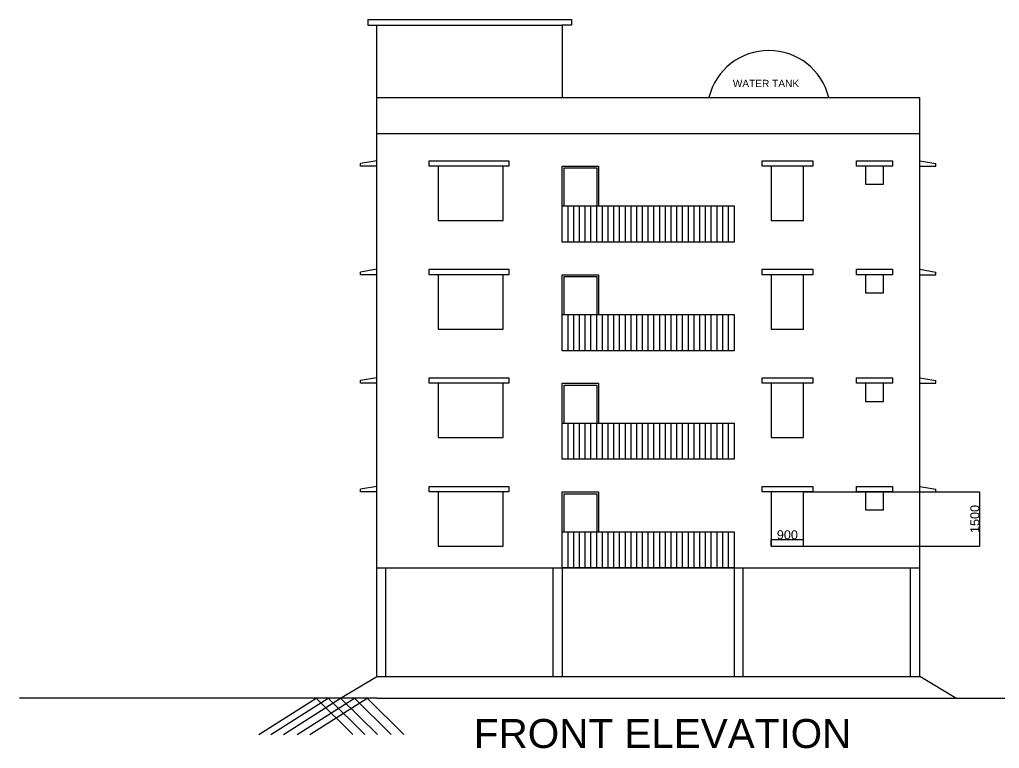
# Model space of a CAD drawing. Header units: millimetres. Extents: x -5652 to 45545, y 1061 to 42969.
# Drawn here: x -5652 to 21422, y 22831 to 42969 of the extents above; entities that cross this region are included whole.
import ezdxf

# ---------------------------------------------------------------- set-up
doc = ezdxf.new("R2010")
doc.units = ezdxf.units.MM
doc.header["$PDMODE"] = 33
for name, color, linetype in [('chajja', 201, 'Continuous'), ('DIMENSION', 150, 'Continuous'), ('DOOR', 242, 'Continuous'), ('ROOM', 7, 'Continuous'), ('WALL', 7, 'Continuous'), ('WINDOW', 92, 'Continuous')]:
    doc.layers.add(name, color=color, linetype=linetype)
doc.styles.get("Standard").update_dxf_attribs({"font": 'arial.ttf'})
doc.dimstyles.new('ISO-25', dxfattribs={"dimtxt": 250, "dimasz": 2.5, "dimexe": 1.25, "dimexo": 0.625, "dimtad": 1, "dimtxsty": 'Standard', "dimcen": 2.5, "dimadec": 0, "dimazin": 0, "dimtfac": 1, "dimtmove": 0, "dimatfit": 3, "dimfxl": 1, "dimarcsym": 0})

# ---------------------------------------------------------------- blocks, each defined once
blk = doc.blocks.new('*D25')
at = {"layer": 'Defpoints', "color": 0, "transparency": 16777216}
for p in [(16013, 28603), (15113, 28419), (16013, 28419)]:
    blk.add_point(p, dxfattribs=at)
at = {"layer": 'DIMENSION', "color": 0, "lineweight": -2, "transparency": 16777216}
for p, q in [((15113, 28419), (15113, 28604)), ((15116, 28603), (16011, 28603)), ((16013, 28419), (16013, 28604))]:
    blk.add_line(p, q, dxfattribs=at)
at = {"layer": 'DIMENSION', "color": 0, "transparency": 16777216}
for points in [[(15116, 28603), (15116, 28602), (15113, 28603)], [(16011, 28603), (16011, 28602), (16013, 28603)]]:
    blk.add_solid(points, dxfattribs=at)
at = {"layer": 'DIMENSION', "color": 0, "transparency": 16777216, "insert": (15563, 28731), "char_height": 250, "attachment_point": 5}
blk.add_mtext('900', dxfattribs=at)
blk = doc.blocks.new('*D26')
at = {"layer": 'Defpoints', "color": 0, "transparency": 16777216}
for p in [(16013, 29919), (16013, 28419), (20875, 28419)]:
    blk.add_point(p, dxfattribs=at)
at = {"layer": 'DIMENSION', "color": 0, "lineweight": -2, "transparency": 16777216}
for p, q in [((16014, 29919), (20876, 29919)), ((20875, 29916), (20875, 28421)), ((16014, 28419), (20876, 28419))]:
    blk.add_line(p, q, dxfattribs=at)
at = {"layer": 'DIMENSION', "color": 0, "transparency": 16777216}
for points in [[(20874, 29916), (20875, 29916), (20875, 29919)], [(20874, 28421), (20875, 28421), (20875, 28419)]]:
    blk.add_solid(points, dxfattribs=at)
at = {"layer": 'DIMENSION', "color": 0, "transparency": 16777216, "insert": (20746, 29169), "char_height": 250, "attachment_point": 5, "rotation": 90}
blk.add_mtext('1500', dxfattribs=at)

msp = doc.modelspace()

# ---------------------------------------------------------------- linework, layer by layer
for p, q in [((959.859, 23214.343), (2540.321, 24218.515)), ((1291.19, 23214.343), (2871.651, 24218.515)), ((1639.137, 23214.343), (3219.598, 24218.515)), ((2022.517, 23214.343), (3602.979, 24218.515)), ((2368.98, 23214.343), (3949.441, 24218.515)), ((2540.321, 24218.515), (3555.58, 23214.343)), ((2871.651, 24218.515), (3886.91, 23214.343)), ((3219.598, 24218.515), (4234.857, 23214.343)), ((3602.979, 24218.515), (4618.238, 23214.343)), ((3949.441, 24218.515), (4964.7, 23214.343))]:
    msp.add_line(p, q)
at = {"layer": 'chajja'}
for p, q in [((4219.598, 39068.515), (3769.598, 38993.515)), ((3769.598, 38918.515), (3769.598, 38993.515)), ((5663.348, 38918.515), (5663.348, 39068.515)), ((5663.348, 39068.515), (7713.348, 39068.515)), ((7713.348, 39068.515), (7863.348, 39068.515)), ((7863.348, 39068.515), (7863.348, 38918.515)), ((14863.348, 38918.515), (14863.348, 39068.515)), ((14863.348, 39068.515), (16013.348, 39068.515)), ((16013.348, 39068.515), (16263.348, 39068.515)), ((16263.348, 39068.515), (16263.348, 38918.515)), ((17469.598, 38918.515), (17469.598, 39068.515)), ((17469.598, 39068.515), (18219.598, 39068.515)), ((18219.598, 39068.515), (18369.598, 39068.515)), ((18369.598, 39068.515), (18469.598, 39068.515)), ((18469.598, 39068.515), (18469.598, 38918.515)), ((19219.598, 39068.515), (19669.598, 38993.515)), ((19669.598, 38918.515), (19669.598, 38993.515)), ((4219.598, 38918.515), (3769.598, 38918.515)), ((5913.348, 38918.515), (5663.348, 38918.515)), ((7863.348, 38918.515), (7713.348, 38918.515)), ((15113.348, 38918.515), (14863.348, 38918.515)), ((16263.348, 38918.515), (16013.348, 38918.515)), ((17719.598, 38918.515), (17469.598, 38918.515)), ((18469.598, 38918.515), (18219.598, 38918.515)), ((19219.598, 38918.515), (19669.598, 38918.515)), ((4219.598, 36068.515), (3769.598, 35993.515)), ((5663.348, 35918.515), (5663.348, 36068.515)), ((5663.348, 36068.515), (7713.348, 36068.515)), ((7713.348, 36068.515), (7863.348, 36068.515)), ((7863.348, 36068.515), (7863.348, 35918.515)), ((14863.348, 35918.515), (14863.348, 36068.515)), ((14863.348, 36068.515), (16013.348, 36068.515)), ((16013.348, 36068.515), (16263.348, 36068.515)), ((16263.348, 36068.515), (16263.348, 35918.515)), ((17469.598, 35918.515), (17469.598, 36068.515)), ((17469.598, 36068.515), (18219.598, 36068.515)), ((18219.598, 36068.515), (18369.598, 36068.515)), ((18369.598, 36068.515), (18469.598, 36068.515)), ((18469.598, 36068.515), (18469.598, 35918.515)), ((19219.598, 36068.515), (19669.598, 35993.515)), ((3769.598, 35918.515), (3769.598, 35993.515)), ((4219.598, 35918.515), (3769.598, 35918.515)), ((5913.348, 35918.515), (5663.348, 35918.515)), ((7863.348, 35918.515), (7713.348, 35918.515)), ((15113.348, 35918.515), (14863.348, 35918.515)), ((16263.348, 35918.515), (16013.348, 35918.515)), ((17719.598, 35918.515), (17469.598, 35918.515)), ((18469.598, 35918.515), (18219.598, 35918.515)), ((19219.598, 35918.515), (19669.598, 35918.515)), ((19669.598, 35918.515), (19669.598, 35993.515)), ((4219.598, 33068.515), (3769.598, 32993.515)), ((5663.348, 32918.515), (5663.348, 33068.515)), ((5663.348, 33068.515), (7713.348, 33068.515)), ((7713.348, 33068.515), (7863.348, 33068.515)), ((7863.348, 33068.515), (7863.348, 32918.515)), ((14863.348, 32918.515), (14863.348, 33068.515)), ((14863.348, 33068.515), (16013.348, 33068.515)), ((16013.348, 33068.515), (16263.348, 33068.515)), ((16263.348, 33068.515), (16263.348, 32918.515)), ((17469.598, 32918.515), (17469.598, 33068.515)), ((17469.598, 33068.515), (18219.598, 33068.515)), ((18219.598, 33068.515), (18369.598, 33068.515)), ((18369.598, 33068.515), (18469.598, 33068.515)), ((18469.598, 33068.515), (18469.598, 32918.515)), ((19219.598, 33068.515), (19669.598, 32993.515)), ((3769.598, 32918.515), (3769.598, 32993.515)), ((4219.598, 32918.515), (3769.598, 32918.515)), ((5913.348, 32918.515), (5663.348, 32918.515)), ((7863.348, 32918.515), (7713.348, 32918.515)), ((15113.348, 32918.515), (14863.348, 32918.515)), ((16263.348, 32918.515), (16013.348, 32918.515)), ((17719.598, 32918.515), (17469.598, 32918.515)), ((18469.598, 32918.515), (18219.598, 32918.515)), ((19219.598, 32918.515), (19669.598, 32918.515)), ((19669.598, 32918.515), (19669.598, 32993.515)), ((4219.598, 30068.515), (3769.598, 29993.515)), ((5663.348, 29918.515), (5663.348, 30068.515)), ((5663.348, 30068.515), (7713.348, 30068.515)), ((7713.348, 30068.515), (7863.348, 30068.515)), ((7863.348, 30068.515), (7863.348, 29918.515)), ((14863.348, 29918.515), (14863.348, 30068.515)), ((14863.348, 30068.515), (16013.348, 30068.515)), ((16013.348, 30068.515), (16263.348, 30068.515)), ((16263.348, 30068.515), (16263.348, 29918.515)), ((17469.598, 29918.515), (17469.598, 30068.515)), ((17469.598, 30068.515), (18219.598, 30068.515)), ((18219.598, 30068.515), (18369.598, 30068.515)), ((18369.598, 30068.515), (18469.598, 30068.515)), ((18469.598, 30068.515), (18469.598, 29918.515)), ((19219.598, 30068.515), (19669.598, 29993.515)), ((3769.598, 29918.515), (3769.598, 29993.515)), ((4219.598, 29918.515), (3769.598, 29918.515)), ((5913.348, 29918.515), (5663.348, 29918.515)), ((7863.348, 29918.515), (7713.348, 29918.515)), ((15113.348, 29918.515), (14863.348, 29918.515)), ((16263.348, 29918.515), (16013.348, 29918.515)), ((17719.598, 29918.515), (17469.598, 29918.515)), ((18469.598, 29918.515), (18219.598, 29918.515)), ((19219.598, 29918.515), (19669.598, 29918.515)), ((19669.598, 29918.515), (19669.598, 29993.515))]:
    msp.add_line(p, q, dxfattribs=at)
at = {"layer": 'DOOR'}
for p, q in [((9344.598, 37818.515), (9344.598, 38918.515)), ((9344.598, 38918.515), (10344.598, 38918.515)), ((9394.598, 37818.515), (9394.598, 38868.515)), ((9394.598, 38868.515), (10294.598, 38868.515)), ((10294.598, 38868.515), (10294.598, 37818.515)), ((10344.598, 38918.515), (10344.598, 37818.515)), ((9344.598, 34818.515), (9344.598, 35918.515)), ((9344.598, 35918.515), (10344.598, 35918.515)), ((9394.598, 34818.515), (9394.598, 35868.515)), ((9394.598, 35868.515), (10294.598, 35868.515)), ((10294.598, 35868.515), (10294.598, 34818.515)), ((10344.598, 35918.515), (10344.598, 34818.515)), ((9344.598, 31818.515), (9344.598, 32918.515)), ((9344.598, 32918.515), (10344.598, 32918.515)), ((9394.598, 31818.515), (9394.598, 32868.515)), ((9394.598, 32868.515), (10294.598, 32868.515)), ((10294.598, 32868.515), (10294.598, 31818.515)), ((10344.598, 32918.515), (10344.598, 31818.515)), ((9344.598, 29918.515), (10344.598, 29918.515)), ((9344.598, 28818.515), (9344.598, 29918.515)), ((9394.598, 28818.515), (9394.598, 29868.515)), ((9394.598, 29868.515), (10294.598, 29868.515)), ((10294.598, 29868.515), (10294.598, 28818.515)), ((10344.598, 29918.515), (10344.598, 28818.515))]:
    msp.add_line(p, q, dxfattribs=at)
at = {"layer": 'WALL'}
for p, q in [((3969.598, 42968.515), (9594.598, 42968.515)), ((3969.598, 42968.515), (3969.598, 42818.515)), ((3969.598, 42818.515), (4219.598, 42818.515)), ((4219.598, 39818.515), (4219.598, 42818.515)), ((4219.598, 42818.515), (9344.598, 42818.515)), ((9344.598, 42818.515), (9344.598, 40818.515)), ((9594.598, 42818.515), (9344.598, 42818.515)), ((9594.598, 42968.515), (9594.598, 42818.515)), ((4219.598, 24818.515), (4219.598, 40818.515)), ((4219.598, 40818.515), (19219.598, 40818.515)), ((19219.598, 24818.515), (19219.598, 40818.515)), ((4219.598, 39818.515), (19219.598, 39818.515)), ((9344.598, 37818.515), (14094.598, 37818.515)), ((9344.598, 37818.515), (14094.598, 37818.515)), ((9344.598, 36818.515), (9344.598, 37818.515)), ((9502.928, 36818.515), (9502.928, 37818.515)), ((9661.258, 36818.515), (9661.258, 37818.515)), ((9819.588, 36818.515), (9819.588, 37818.515)), ((9977.918, 36818.515), (9977.918, 37818.515)), ((10136.248, 36818.515), (10136.248, 37818.515)), ((10294.578, 36818.515), (10294.578, 37818.515)), ((10452.908, 36818.515), (10452.908, 37818.515)), ((10611.238, 36818.515), (10611.238, 37818.515)), ((10769.568, 36818.515), (10769.568, 37818.515)), ((10927.898, 36818.515), (10927.898, 37818.515)), ((11086.228, 36818.515), (11086.228, 37818.515)), ((11244.558, 36818.515), (11244.558, 37818.515)), ((11402.888, 36818.515), (11402.888, 37818.515)), ((11561.218, 36818.515), (11561.218, 37818.515)), ((11719.548, 36818.515), (11719.548, 37818.515)), ((11877.878, 36818.515), (11877.878, 37818.515)), ((12036.208, 36818.515), (12036.208, 37818.515)), ((12194.538, 36818.515), (12194.538, 37818.515)), ((12352.868, 36818.515), (12352.868, 37818.515)), ((12511.198, 36818.515), (12511.198, 37818.515)), ((12669.528, 36818.515), (12669.528, 37818.515)), ((12827.858, 36818.515), (12827.858, 37818.515)), ((12986.188, 36818.515), (12986.188, 37818.515)), ((13144.518, 36818.515), (13144.518, 37818.515)), ((13302.848, 36818.515), (13302.848, 37818.515)), ((13461.178, 36818.515), (13461.178, 37818.515)), ((13619.508, 36818.515), (13619.508, 37818.515)), ((13777.838, 36818.515), (13777.838, 37818.515)), ((13936.168, 36818.515), (13936.168, 37818.515)), ((14094.598, 37818.515), (14094.598, 36818.515)), ((14094.598, 36818.515), (9344.598, 36818.515)), ((9344.598, 34818.515), (14094.598, 34818.515)), ((9344.598, 34818.515), (14094.598, 34818.515)), ((9344.598, 33818.515), (9344.598, 34818.515)), ((9502.928, 33818.515), (9502.928, 34818.515)), ((9661.258, 33818.515), (9661.258, 34818.515)), ((9819.588, 33818.515), (9819.588, 34818.515)), ((9977.918, 33818.515), (9977.918, 34818.515)), ((10136.248, 33818.515), (10136.248, 34818.515)), ((10294.578, 33818.515), (10294.578, 34818.515)), ((10452.908, 33818.515), (10452.908, 34818.515)), ((10611.238, 33818.515), (10611.238, 34818.515)), ((10769.568, 33818.515), (10769.568, 34818.515)), ((10927.898, 33818.515), (10927.898, 34818.515)), ((11086.228, 33818.515), (11086.228, 34818.515)), ((11244.558, 33818.515), (11244.558, 34818.515)), ((11402.888, 33818.515), (11402.888, 34818.515)), ((11561.218, 33818.515), (11561.218, 34818.515)), ((11719.548, 33818.515), (11719.548, 34818.515)), ((11877.878, 33818.515), (11877.878, 34818.515)), ((12036.208, 33818.515), (12036.208, 34818.515)), ((12194.538, 33818.515), (12194.538, 34818.515)), ((12352.868, 33818.515), (12352.868, 34818.515)), ((12511.198, 33818.515), (12511.198, 34818.515)), ((12669.528, 33818.515), (12669.528, 34818.515)), ((12827.858, 33818.515), (12827.858, 34818.515)), ((12986.188, 33818.515), (12986.188, 34818.515)), ((13144.518, 33818.515), (13144.518, 34818.515)), ((13302.848, 33818.515), (13302.848, 34818.515)), ((13461.178, 33818.515), (13461.178, 34818.515)), ((13619.508, 33818.515), (13619.508, 34818.515)), ((13777.838, 33818.515), (13777.838, 34818.515)), ((13936.168, 33818.515), (13936.168, 34818.515)), ((14094.598, 34818.515), (14094.598, 33818.515)), ((14094.598, 33818.515), (9344.598, 33818.515)), ((9344.598, 31818.515), (14094.598, 31818.515)), ((9344.598, 31818.515), (14094.598, 31818.515)), ((9344.598, 30818.515), (9344.598, 31818.515)), ((9502.928, 30818.515), (9502.928, 31818.515)), ((9661.258, 30818.515), (9661.258, 31818.515)), ((9819.588, 30818.515), (9819.588, 31818.515)), ((9977.918, 30818.515), (9977.918, 31818.515)), ((10136.248, 30818.515), (10136.248, 31818.515)), ((10294.578, 30818.515), (10294.578, 31818.515)), ((10452.908, 30818.515), (10452.908, 31818.515)), ((10611.238, 30818.515), (10611.238, 31818.515)), ((10769.568, 30818.515), (10769.568, 31818.515)), ((10927.898, 30818.515), (10927.898, 31818.515)), ((11086.228, 30818.515), (11086.228, 31818.515)), ((11244.558, 30818.515), (11244.558, 31818.515)), ((11402.888, 30818.515), (11402.888, 31818.515)), ((11561.218, 30818.515), (11561.218, 31818.515)), ((11719.548, 30818.515), (11719.548, 31818.515)), ((11877.878, 30818.515), (11877.878, 31818.515)), ((12036.208, 30818.515), (12036.208, 31818.515)), ((12194.538, 30818.515), (12194.538, 31818.515)), ((12352.868, 30818.515), (12352.868, 31818.515)), ((12511.198, 30818.515), (12511.198, 31818.515)), ((12669.528, 30818.515), (12669.528, 31818.515)), ((12827.858, 30818.515), (12827.858, 31818.515)), ((12986.188, 30818.515), (12986.188, 31818.515)), ((13144.518, 30818.515), (13144.518, 31818.515)), ((13302.848, 30818.515), (13302.848, 31818.515)), ((13461.178, 30818.515), (13461.178, 31818.515)), ((13619.508, 30818.515), (13619.508, 31818.515)), ((13777.838, 30818.515), (13777.838, 31818.515)), ((13936.168, 30818.515), (13936.168, 31818.515)), ((14094.598, 31818.515), (14094.598, 30818.515)), ((14094.598, 30818.515), (9344.598, 30818.515)), ((9344.598, 28818.515), (14094.598, 28818.515)), ((9344.598, 28818.515), (14094.598, 28818.515)), ((9344.598, 27818.515), (9344.598, 28818.515)), ((9502.928, 27818.515), (9502.928, 28818.515)), ((9661.258, 27818.515), (9661.258, 28818.515)), ((9819.588, 27818.515), (9819.588, 28818.515)), ((9977.918, 27818.515), (9977.918, 28818.515)), ((10136.248, 27818.515), (10136.248, 28818.515)), ((10294.578, 27818.515), (10294.578, 28818.515)), ((10452.908, 27818.515), (10452.908, 28818.515)), ((10611.238, 27818.515), (10611.238, 28818.515)), ((10769.568, 27818.515), (10769.568, 28818.515)), ((10927.898, 27818.515), (10927.898, 28818.515)), ((11086.228, 27818.515), (11086.228, 28818.515)), ((11244.558, 27818.515), (11244.558, 28818.515)), ((11402.888, 27818.515), (11402.888, 28818.515)), ((11561.218, 27818.515), (11561.218, 28818.515)), ((11719.548, 27818.515), (11719.548, 28818.515)), ((11877.878, 27818.515), (11877.878, 28818.515)), ((12036.208, 27818.515), (12036.208, 28818.515)), ((12194.538, 27818.515), (12194.538, 28818.515)), ((12352.868, 27818.515), (12352.868, 28818.515)), ((12511.198, 27818.515), (12511.198, 28818.515)), ((12669.528, 27818.515), (12669.528, 28818.515)), ((12827.858, 27818.515), (12827.858, 28818.515)), ((12986.188, 27818.515), (12986.188, 28818.515)), ((13144.518, 27818.515), (13144.518, 28818.515)), ((13302.848, 27818.515), (13302.848, 28818.515)), ((13461.178, 27818.515), (13461.178, 28818.515)), ((13619.508, 27818.515), (13619.508, 28818.515)), ((13777.838, 27818.515), (13777.838, 28818.515)), ((13936.168, 27818.515), (13936.168, 28818.515)), ((14094.598, 28818.515), (14094.598, 27818.515)), ((4219.598, 27818.515), (19219.598, 27818.515)), ((4219.598, 27818.515), (19219.598, 27818.515)), ((4469.598, 24818.515), (4469.598, 27818.515)), ((9094.598, 24818.515), (9094.598, 27818.515)), ((14094.598, 27818.515), (9344.598, 27818.515)), ((9344.598, 27818.515), (9344.598, 24818.515)), ((14094.598, 27818.515), (14094.598, 24818.515)), ((14344.598, 24818.515), (14344.598, 27818.515)), ((18969.598, 24818.515), (18969.598, 27818.515)), ((3219.598, 24218.515), (4219.598, 24818.515)), ((4219.598, 24818.515), (19219.598, 24818.515)), ((20219.598, 24218.515), (19219.598, 24818.515)), ((4219.598, 24218.515), (-5651.699, 24218.515)), ((4219.598, 24218.515), (19219.598, 24218.515)), ((19219.598, 24218.515), (42317.155, 24218.515))]:
    msp.add_line(p, q, dxfattribs=at)
msp.add_arc((15050.936, 40410.202), 1704.996, 13.8558849, 166.1441151, dxfattribs=at)
at = {"layer": 'WINDOW'}
for p, q in [((5913.348, 38918.515), (5913.348, 37418.515)), ((7713.348, 38918.515), (5913.348, 38918.515)), ((7713.348, 37418.515), (7713.348, 38918.515)), ((15113.348, 38918.515), (15113.348, 37418.515)), ((16013.348, 38918.515), (15113.348, 38918.515)), ((16013.348, 37418.515), (16013.348, 38918.515)), ((17719.598, 38918.515), (17719.598, 38418.515)), ((18219.598, 38918.515), (17719.598, 38918.515)), ((18219.598, 38418.515), (18219.598, 38918.515)), ((17719.598, 38418.515), (18219.598, 38418.515)), ((5913.348, 37418.515), (7713.348, 37418.515)), ((15113.348, 37418.515), (16013.348, 37418.515)), ((5913.348, 35918.515), (5913.348, 34418.515)), ((7713.348, 35918.515), (5913.348, 35918.515)), ((7713.348, 34418.515), (7713.348, 35918.515)), ((15113.348, 35918.515), (15113.348, 34418.515)), ((16013.348, 35918.515), (15113.348, 35918.515)), ((16013.348, 34418.515), (16013.348, 35918.515)), ((17719.598, 35918.515), (17719.598, 35418.515)), ((18219.598, 35918.515), (17719.598, 35918.515)), ((18219.598, 35418.515), (18219.598, 35918.515)), ((17719.598, 35418.515), (18219.598, 35418.515)), ((5913.348, 34418.515), (7713.348, 34418.515)), ((15113.348, 34418.515), (16013.348, 34418.515)), ((5913.348, 32918.515), (5913.348, 31418.515)), ((7713.348, 32918.515), (5913.348, 32918.515)), ((7713.348, 31418.515), (7713.348, 32918.515)), ((15113.348, 32918.515), (15113.348, 31418.515)), ((16013.348, 32918.515), (15113.348, 32918.515)), ((16013.348, 31418.515), (16013.348, 32918.515)), ((17719.598, 32918.515), (17719.598, 32418.515)), ((18219.598, 32918.515), (17719.598, 32918.515)), ((18219.598, 32418.515), (18219.598, 32918.515)), ((17719.598, 32418.515), (18219.598, 32418.515)), ((5913.348, 31418.515), (7713.348, 31418.515)), ((15113.348, 31418.515), (16013.348, 31418.515)), ((5913.348, 29918.515), (5913.348, 28418.515)), ((7713.348, 29918.515), (5913.348, 29918.515)), ((7713.348, 28418.515), (7713.348, 29918.515)), ((15113.348, 29918.515), (15113.348, 28418.515)), ((16013.348, 29918.515), (15113.348, 29918.515)), ((16013.348, 28418.515), (16013.348, 29918.515)), ((17719.598, 29918.515), (17719.598, 29418.515)), ((18219.598, 29918.515), (17719.598, 29918.515)), ((18219.598, 29418.515), (18219.598, 29918.515)), ((17719.598, 29418.515), (18219.598, 29418.515)), ((5913.348, 28418.515), (7713.348, 28418.515)), ((15113.348, 28418.515), (16013.348, 28418.515))]:
    msp.add_line(p, q, dxfattribs=at)

# ---------------------------------------------------------------- texts
at = {"layer": 'ROOM'}
for s, height, p in [('WATER TANK', 200, (14056.045, 41104.095)), ('FRONT ELEVATION', 800, (6900.111, 22841.978))]:
    msp.add_text(s, height=height, dxfattribs=at).set_placement(p)

# ---------------------------------------------------------------- dimensions: what is measured, and where the dimension line sits
at = {"layer": 'DIMENSION'}
dim = msp.add_linear_dim(base=(20874.506, 28418.515), p1=(16013.348, 29918.515), p2=(16013.348, 28418.515), angle=90, dimstyle='ISO-25', dxfattribs=at)
dim.commit()
dim.dimension.update_dxf_attribs({"geometry": '*D26', "text_midpoint": (20746.238, 29168.515)})
dim = msp.add_linear_dim(base=(16013.348, 28602.698), p1=(15113.348, 28418.515), p2=(16013.348, 28418.515), dimstyle='ISO-25', dxfattribs=at)
dim.commit()
dim.dimension.update_dxf_attribs({"geometry": '*D25', "text_midpoint": (15563.348, 28730.966)})

doc.saveas('drawing.dxf')
